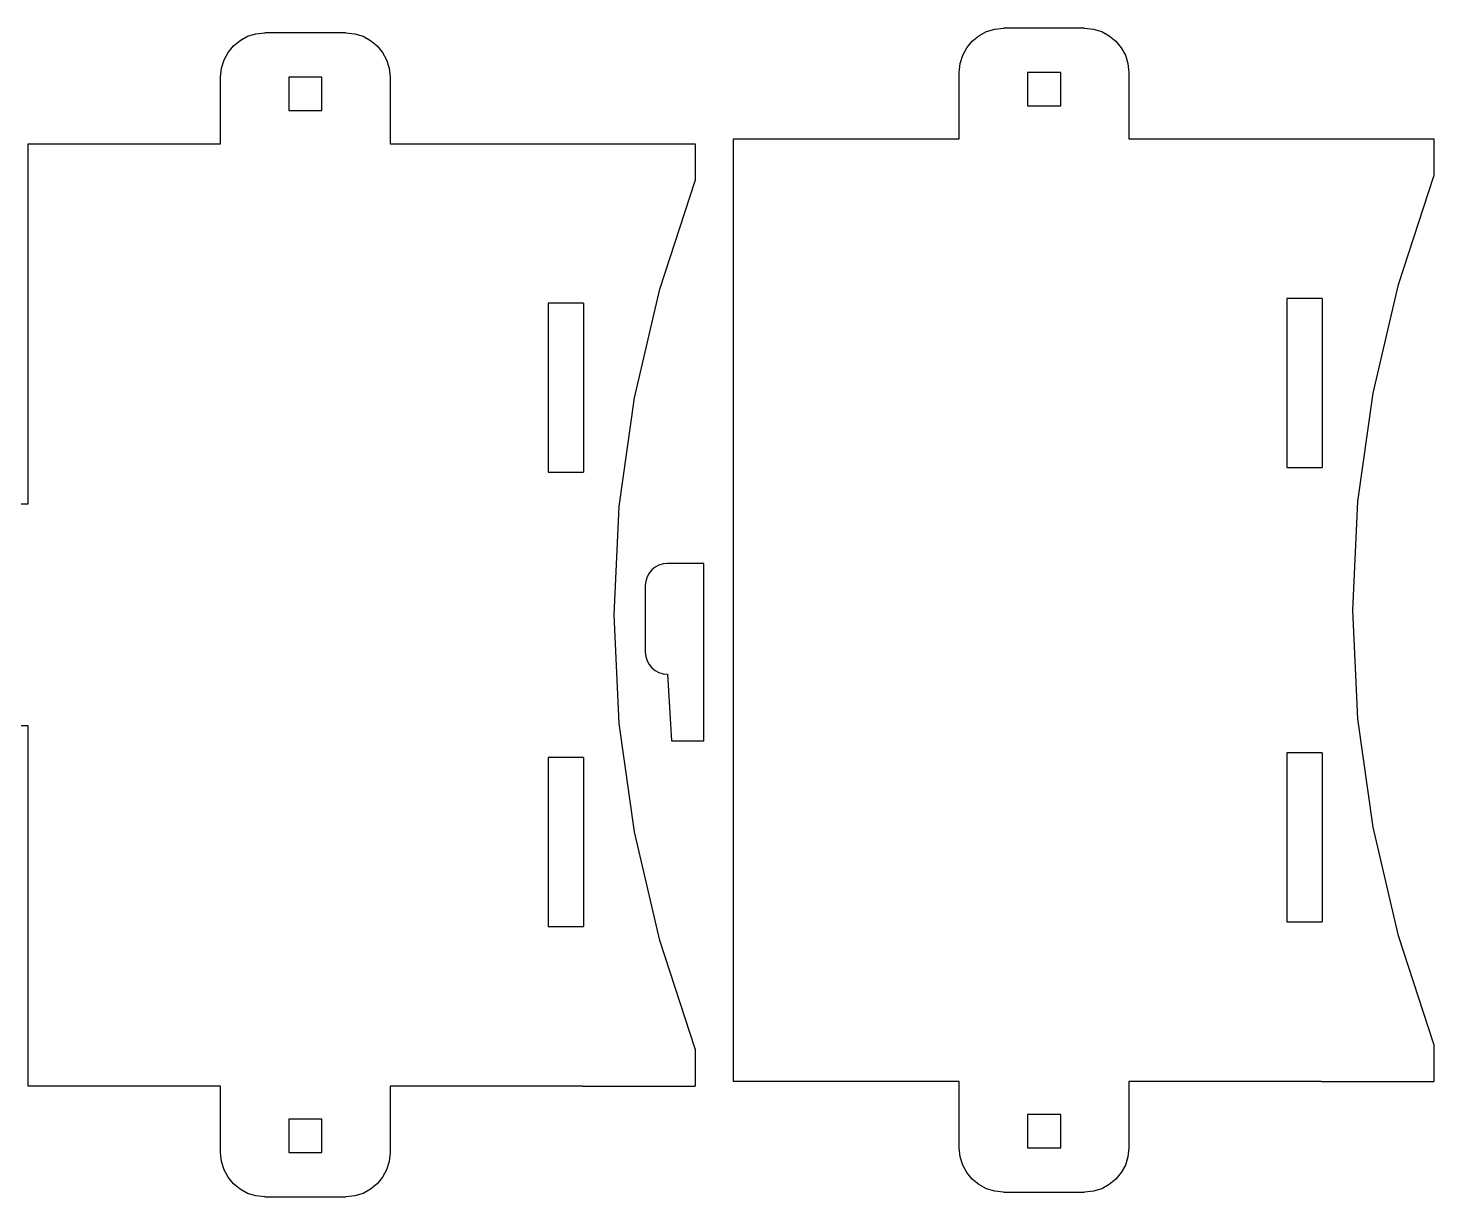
# Model space of a CAD drawing. Extents: x -7.8 to 4, y -2.2 to 5.8.
# Drawn here: x -0.964 to 4.028, y 1.599 to 5.75 of the extents above; entities that cross this region are included whole.
import ezdxf

# ---------------------------------------------------------------- set-up
doc = ezdxf.new("R2010")
doc.units = 0
doc.layers.add('LAYER_1', color=7, linetype='CONTINUOUS')

msp = doc.modelspace()

# ---------------------------------------------------------------- linework, layer by layer
at = {"layer": 'LAYER_1', "color": 250}
for points in [[(2.3425, 5.3563), (2.3425, 5.5925), (2.3457, 5.6242), (2.3549, 5.6537), (2.3694, 5.6805), (2.3887, 5.7038), (2.412, 5.723), (2.4387, 5.7376), (2.4683, 5.7468), (2.4999, 5.75)], [(2.7873, 5.75), (2.4999, 5.75)], [(2.7873, 5.75), (2.819, 5.7468), (2.8485, 5.7376), (2.8753, 5.723), (2.8986, 5.7038), (2.9179, 5.6805), (2.9324, 5.6537), (2.9416, 5.6242), (2.9448, 5.5925), (2.9448, 5.3563)], [(-0.2806, 5.3396), (-0.2806, 5.5758), (-0.2774, 5.6075), (-0.2682, 5.637), (-0.2537, 5.6638), (-0.2344, 5.6871), (-0.2111, 5.7064), (-0.1843, 5.7209), (-0.1548, 5.7301), (-0.1231, 5.7333)], [(0.1643, 5.7333), (-0.1231, 5.7333)], [(0.1643, 5.7333), (0.1959, 5.7301), (0.2255, 5.7209), (0.2522, 5.7064), (0.2755, 5.6871), (0.2948, 5.6638), (0.3093, 5.637), (0.3185, 5.6075), (0.3217, 5.5758), (0.3217, 5.3396)], [(2.3425, 2.0098), (1.5413, 2.0098), (1.5413, 5.3563), (2.3425, 5.3563)], [(2.9448, 5.3563), (3.6279, 5.3563)], [(3.6279, 5.3563), (4.0279, 5.3563)], [(4.0279, 5.3563), (4.0279, 5.2244)], [(-0.2806, 1.9932), (-0.9637, 1.9932), (-0.9637, 3.2727), (-1.1999, 3.2727), (-1.2316, 3.2759), (-1.2611, 3.2851), (-1.2879, 3.2997), (-1.3112, 3.3189), (-1.3304, 3.3422), (-1.345, 3.369), (-1.3542, 3.3985), (-1.3574, 3.4302), (-1.3574, 3.9026), (-1.3542, 3.9343), (-1.345, 3.9638), (-1.3304, 3.9906), (-1.3112, 4.0139), (-1.2879, 4.0331), (-1.2611, 4.0477), (-1.2316, 4.0569), (-1.1999, 4.0601), (-0.9637, 4.0601), (-0.9637, 5.3396), (-0.2806, 5.3396)], [(0.3217, 5.3396), (1.0048, 5.3396)], [(1.0048, 5.3396), (1.4048, 5.3396)], [(1.4048, 5.3396), (1.4048, 5.2077)], [(1.4048, 2.1251), (1.2789, 2.5104), (1.1889, 2.8957), (1.1349, 3.2811), (1.117, 3.6664), (1.1349, 4.0517), (1.1889, 4.4371), (1.2789, 4.8224), (1.4048, 5.2077)], [(4.0279, 2.1417), (3.902, 2.5271), (3.812, 2.9124), (3.758, 3.2977), (3.74, 3.6831), (3.758, 4.0684), (3.812, 4.4537), (3.902, 4.8391), (4.0279, 5.2244)], [(0.8833, 4.7735), (0.8833, 4.1735)], [(1.0083, 4.7735), (0.8833, 4.7735)], [(1.0083, 4.7735), (1.0083, 4.1735)], [(3.5063, 4.7902), (3.5063, 4.1902)], [(3.6313, 4.7902), (3.5063, 4.7902)], [(3.6313, 4.7902), (3.6313, 4.1902)], [(0.8833, 4.1735), (1.0083, 4.1735)], [(3.5063, 4.1902), (3.6313, 4.1902)], [(1.3065, 3.849), (1.2906, 3.8474), (1.2759, 3.8428), (1.2625, 3.8355), (1.2508, 3.8259), (1.2412, 3.8143), (1.2339, 3.8009), (1.2293, 3.7861), (1.2277, 3.7703), (1.2277, 3.5341), (1.2293, 3.5182), (1.2339, 3.5035), (1.2412, 3.4901), (1.2508, 3.4784), (1.2625, 3.4688), (1.2759, 3.4615), (1.2906, 3.4569), (1.3065, 3.4553)], [(1.3065, 3.4553), (1.3203, 3.2191), (1.4361, 3.2191), (1.4361, 3.4553), (1.4361, 3.849), (1.3065, 3.849)], [(0.8833, 3.1593), (0.8833, 2.5593)], [(1.0083, 3.1593), (0.8833, 3.1593)], [(1.0083, 3.1593), (1.0083, 2.5593)], [(3.5063, 3.176), (3.5063, 2.576)], [(3.6313, 3.176), (3.5063, 3.176)], [(3.6313, 3.176), (3.6313, 2.576)], [(0.8833, 2.5593), (1.0083, 2.5593)], [(3.5063, 2.576), (3.6313, 2.576)], [(1.4048, 2.1251), (1.4048, 1.9932)], [(4.0279, 2.1417), (4.0279, 2.0098)], [(2.4999, 1.6161), (2.4683, 1.6194), (2.4387, 1.6286), (2.412, 1.6431), (2.3887, 1.6624), (2.3694, 1.6857), (2.3549, 1.7124), (2.3457, 1.742), (2.3425, 1.7736), (2.3425, 2.0098)], [(2.9448, 2.0098), (2.9448, 1.7736), (2.9416, 1.742), (2.9324, 1.7124), (2.9179, 1.6857), (2.8986, 1.6624), (2.8753, 1.6431), (2.8485, 1.6286), (2.819, 1.6194), (2.7873, 1.6161)], [(3.6279, 2.0098), (2.9448, 2.0098)], [(3.6279, 2.0098), (4.0279, 2.0098)], [(-0.1231, 1.5995), (-0.1548, 1.6027), (-0.1843, 1.6119), (-0.2111, 1.6264), (-0.2344, 1.6457), (-0.2537, 1.669), (-0.2682, 1.6958), (-0.2774, 1.7253), (-0.2806, 1.757), (-0.2806, 1.9932)], [(0.3217, 1.9932), (0.3217, 1.757), (0.3185, 1.7253), (0.3093, 1.6958), (0.2948, 1.669), (0.2755, 1.6457), (0.2522, 1.6264), (0.2255, 1.6119), (0.1959, 1.6027), (0.1643, 1.5995)], [(1.0048, 1.9932), (0.3217, 1.9932)], [(1.0048, 1.9932), (1.4048, 1.9932)], [(-0.1231, 1.5995), (0.1643, 1.5995)], [(2.4999, 1.6161), (2.7873, 1.6161)]]:
    msp.add_lwpolyline(points, dxfattribs=at)
for points in [[(2.5846, 5.4741), (2.7027, 5.4741), (2.7027, 5.5922), (2.5846, 5.5922), (2.5846, 5.4741)], [(-0.0385, 5.4575), (0.0796, 5.4575), (0.0796, 5.5756), (-0.0385, 5.5756), (-0.0385, 5.4575)], [(0.0796, 1.8753), (-0.0385, 1.8753), (-0.0385, 1.7572), (0.0796, 1.7572), (0.0796, 1.8753)], [(2.7027, 1.892), (2.5846, 1.892), (2.5846, 1.7739), (2.7027, 1.7739), (2.7027, 1.892)]]:
    msp.add_lwpolyline(points, close=True, dxfattribs=at)

doc.saveas('drawing.dxf')
